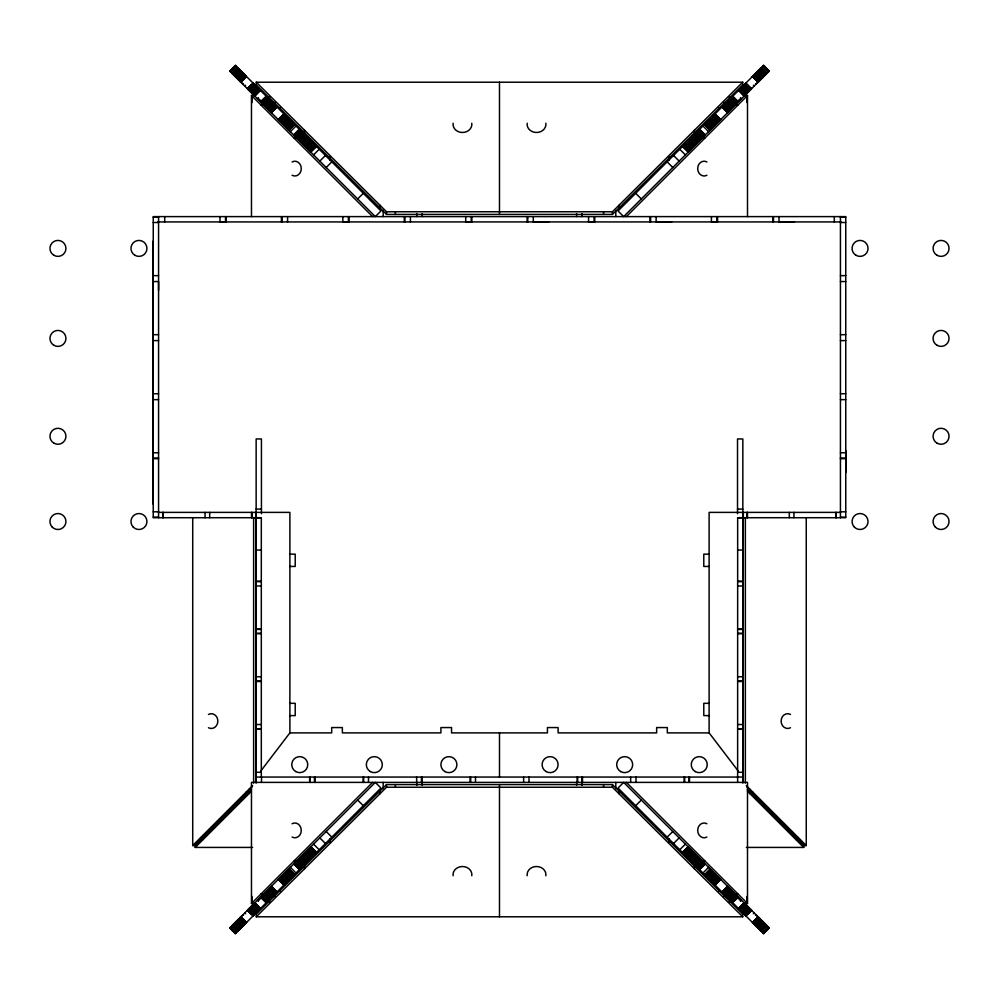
<?xml version="1.0" encoding="UTF-8"?>
<svg xmlns="http://www.w3.org/2000/svg" width="999" height="999" viewBox="0 0 999 999"><rect width="100%" height="100%" fill="white"/><g stroke="black" fill="none" stroke-linecap="round" stroke-linejoin="round"><path stroke-width="1.5" d="M153.234 504.32L153.234 240.984M158.566 290.397L158.566 281.556L153.247 281.556M255.981 580.332L255.981 581.181L261.313 581.181M383.179 216.608L383.179 210.477M615.796 788.523L615.796 782.392M742.831 783.066L742.831 517.719L745.354 517.719L745.354 783.066M747.564 789.372L747.564 791.27L803.72 847.427L803.72 845.529L747.564 789.372L750.099 789.372L806.255 845.529L806.255 517.719M750.149 793.855L750.149 791.957L752.684 791.957M795.841 839.535L795.841 837.637L798.363 837.637M845.753 472.49L845.753 450.611M260.851 770.928L289.885 732.891L289.885 512.387L158.566 512.387M254.108 87.275L250.15 91.458L255.919 85.914M744.867 911.725L748.825 907.542M252.272 85.439L248.314 89.61L253.958 83.966M746.703 913.561L750.661 909.39L745.017 915.034M251.835 85.002L247.864 89.173L253.521 83.529M747.14 913.998L751.098 909.827L745.454 915.471M249.638 90.946L253.621 86.801M315.309 146.453L310.339 151.648L315.534 146.678M683.653 852.547L688.636 847.352L683.441 852.322M253.546 86.726L249.563 90.859L255.282 85.29M254.071 95.38L259.852 89.86L254.32 95.617M744.892 903.62L739.223 909.24M749.412 908.141L743.681 913.71M252.597 93.906L258.366 88.374L252.71 94.006L256.78 89.96L256.268 89.435L252.148 93.456L256.181 89.348L252.035 93.344L256.181 89.348M254.221 84.228L248.639 89.947L252.847 86.026M254.745 84.753L249.176 90.484L255.132 85.14M261.039 102.348L266.671 96.678M304.658 134.653L299.076 140.384L304.795 134.803M299.225 140.522L304.233 135.377M303.059 144.356L308.641 138.636M694.168 864.197L699.75 858.478M694.317 864.347L699.899 858.616L694.742 863.623M737.936 896.652L732.304 902.322M742.919 912.949L748.651 907.379L743.056 913.086M744.23 914.247L749.799 908.516L744.068 914.097M744.755 914.772L750.336 909.053L746.116 912.974M251.548 84.715L247.502 88.799L253.247 83.254L247.477 88.786M252.71 94.006L256.731 89.91M742.794 909.652L746.89 905.618L742.881 909.727L746.815 905.544L742.707 909.565L742.195 909.04L746.265 904.994L740.896 910.926M747.427 914.285L751.435 910.151L745.729 915.746M254.683 95.979L260.302 90.31L254.782 96.091M283.404 114.548L278.359 119.668L284.016 114.023M295.055 136.351L300.662 130.657M703.92 862.649L698.313 868.343L704.02 862.736M715.396 884.277L720.616 879.332M740.371 907.217L744.292 903.021L738.673 908.69L744.193 902.909M745.654 912.512L749.587 908.316L743.768 913.785M704.782 874.799L710.277 868.993M257.592 87.587L252.035 93.344L256.768 88.649M292.695 125.874L288.661 129.957L294.355 124.363L288.699 130.007M705.269 874.15L710.314 869.043M741.27 911.288L746.89 905.618L741.383 911.413M278.896 120.192L283.953 115.097M287.225 128.534L292.382 123.526M294.156 124.163L288.449 129.745M704.807 874.837L710.751 869.467M706.68 875.561L711.75 870.466L706.106 876.135M715.022 883.903L720.079 878.808L714.372 884.402M738.361 897.09L732.579 902.596M746.465 905.181L742.245 909.09M247.49 88.799L253.134 83.142M715.609 884.49L720.679 879.407L715.022 885.039M743.006 913.036L748.663 907.379M749.637 908.366L743.943 913.96M229.932 71.241L235.527 65.534M230.195 71.491L235.839 65.847M236.026 66.034L230.382 71.691L234.191 67.957M231.656 72.964L237.312 67.32M232.23 73.539L237.849 67.857M232.33 73.639L238.087 68.094M232.605 73.901L238.249 68.257M232.705 74.013L238.386 68.394M232.892 74.201L238.549 68.556M233.017 74.313L238.661 68.669M238.786 68.794L233.142 74.438L238.961 68.968M233.454 74.763L239.123 69.118M233.629 74.937L239.211 69.218M233.778 75.075L239.373 69.381M233.916 75.225L239.573 69.568M234.128 75.424L239.772 69.78M234.303 75.599L239.947 69.955M234.515 75.824L240.035 70.042M234.665 75.961L240.235 70.23M234.69 75.999L240.347 70.355M234.852 76.149L240.497 70.504M235.027 76.336L240.672 70.679M235.19 76.498L240.846 70.854M235.352 76.648L240.996 71.004M235.489 76.798L241.146 71.141L235.639 76.948M235.826 77.123L241.358 71.366M235.951 77.248L241.508 71.516M236.101 77.398L241.746 71.753L236.288 77.597M236.401 77.71L241.983 71.978M236.85 78.159L242.507 72.515M237.337 78.646L242.982 72.989M237.65 78.958L243.419 73.427M237.874 79.183L243.531 73.539M237.987 79.283L243.631 73.639L238.074 79.383M238.224 79.533L243.993 74.001M238.386 79.695L244.106 74.101M238.511 79.82L244.243 74.238M238.761 80.07L244.405 74.413M238.936 80.232L244.58 74.588M239.111 80.407L244.755 74.763M239.285 80.594L244.93 74.937M239.46 80.769L245.105 75.112M239.735 81.031L245.479 75.487L239.96 81.256M240.022 81.331L245.742 75.737M240.235 81.543L245.779 75.787M240.409 81.718L245.979 75.986M240.497 81.806L246.141 76.149L240.572 81.868M240.759 82.055L246.403 76.411L240.896 82.193M244.78 86.089L245.592 85.277M247.764 89.073L253.409 83.416M247.977 89.286L253.721 83.729M248.114 89.41L253.858 83.854M248.439 89.735L254.083 84.091M248.788 90.097L254.433 84.44M248.938 90.247L254.595 84.59M249.388 90.684L255.032 85.04M249.725 91.034L255.694 85.689M250.499 91.796L256.144 86.151M250.674 91.983L256.243 86.239M250.836 92.133L256.406 86.413M250.961 92.27L256.556 86.551L251.136 92.445M251.273 92.57L256.818 86.826M251.411 92.72L256.993 87M251.586 92.895L257.13 87.125M251.698 93.007L257.292 87.3M251.823 93.132L257.405 87.413M252.098 93.394L257.779 87.775M252.223 93.531L257.854 87.85M252.347 93.656L258.067 88.074M252.834 94.143L258.479 88.486M253.047 94.356L258.691 88.699M253.247 94.555L258.903 88.911M253.446 94.755L259.091 89.098M253.659 94.967L259.278 89.286M253.771 95.067L259.453 89.448M253.871 95.18L259.528 89.523L253.983 95.292M254.433 95.729L260.19 90.197M257.63 98.938L258.441 98.127L257.73 99.038M258.704 100.012L259.515 99.201M259.703 101.011L260.514 100.2M266.508 96.516L260.751 102.048L265.946 97.09M261.101 102.41L266.758 96.753M261.238 102.547L266.883 96.891M261.488 102.797L267.257 97.253M267.332 97.34L261.963 103.272M262.075 103.372L267.832 97.84M262.287 103.596L267.969 97.977M262.362 103.671L268.132 98.139M262.575 103.884L268.281 98.289L262.749 104.046M262.849 104.146L268.494 98.501M262.949 104.258L268.681 98.689M263.199 104.508L268.856 98.851M263.324 104.633L268.981 98.988M263.436 104.745L269.093 99.101M263.611 104.92L269.268 99.276M263.699 104.995L269.418 99.413M269.543 99.55L263.898 105.195L261.201 105.22M269.168 100.312L269.742 99.75L264.136 105.444M264.398 105.694L270.042 100.05M264.673 105.969L270.304 100.312M264.935 106.231L270.579 100.587M265.097 106.406L270.667 100.674M265.247 106.556L270.829 100.837M265.422 106.731L270.966 100.961M265.572 106.881L271.116 101.124M265.722 107.03L271.291 101.299M265.821 107.13L271.466 101.473M266.009 107.318L271.578 101.586M266.096 107.405L271.74 101.748M266.221 107.53L271.953 101.96M266.458 107.755L272.078 102.085L266.596 107.904M266.658 107.967L272.315 102.31M266.795 108.104L272.452 102.46M266.933 108.242L272.59 102.585M267.07 108.379L272.727 102.735M267.257 108.566L272.864 102.872M267.645 108.941L273.177 103.184M267.744 109.053L273.401 103.397M267.844 109.153L273.489 103.496M268.082 109.39L273.626 103.634M268.207 109.503L273.851 103.859M268.394 109.703L274.051 104.046M268.631 109.94L274.263 104.258L268.768 110.077M268.906 110.215L274.488 104.495M269.106 110.402L274.625 104.633M274.837 104.845L269.193 110.489L275.062 105.057M269.543 110.852L275.15 105.145M269.668 110.964L275.312 105.32M269.78 111.089L275.424 105.432M269.88 111.176L275.624 105.632L270.08 111.389M270.217 111.513L275.861 105.869M270.329 111.626L276.086 106.094M270.617 111.925L276.273 106.269M270.866 112.175L276.436 106.443M270.941 112.238L276.611 106.606M271.091 112.388L276.798 106.806M271.241 112.537L276.873 106.881L271.366 112.675M278.496 119.805L284.053 114.061L278.421 119.73M278.671 119.967L284.228 114.236M278.758 120.055L284.403 114.41M278.858 120.155L284.603 114.598M279.021 120.317L284.665 114.673M279.171 120.467L284.815 114.823M279.308 120.617L284.952 114.96M279.483 120.792L285.127 115.135M279.583 120.891L285.327 115.322L279.745 121.054M279.882 121.191L285.639 115.647M280.095 121.391L285.739 115.747M280.669 121.965L286.313 116.321M280.769 122.078L286.426 116.433M280.981 122.29L286.613 116.621M281.119 122.427L286.775 116.771M281.493 122.802L287.15 117.145M281.668 122.977L287.312 117.32M281.868 123.177L287.512 117.52M281.98 123.289L287.637 117.632M282.455 123.764L288.112 118.107M282.605 123.913L288.474 118.481M283.079 124.388L288.723 118.731L283.192 124.5M283.279 124.575L288.923 118.931M283.479 124.788L289.136 119.143M283.766 125.062L289.41 119.418M289.61 119.618L283.966 125.262L288.848 119.98M284.053 125.35L289.685 119.68M284.191 125.499L289.835 119.843M284.49 125.787L290.135 120.142M284.777 126.074L290.422 120.429M285.052 126.361L290.709 120.704M286.276 127.572L291.92 121.928M286.476 127.772L292.12 122.128M286.663 127.959L292.307 122.315M286.825 128.134L292.482 122.477M286.975 128.284L292.632 122.627M292.857 122.865L287.088 128.396L292.245 123.389M292.957 122.964L287.312 128.609L293.119 123.114M287.55 128.846L293.281 123.289L287.724 129.033M287.812 129.121L293.556 123.564L288.037 129.333M288.124 129.42L293.881 123.876L288.386 129.683M294.118 124.126L288.499 129.795L294.318 124.326M290.347 131.656L295.991 125.999M293.669 134.977L299.325 129.333L293.718 135.027M293.968 135.277L299.625 129.633M294.081 135.389L299.688 129.695M294.268 135.577L299.925 129.932M294.418 135.714L298.102 131.88M294.43 135.727L300.075 130.082M294.618 135.926L300.274 130.282M294.792 136.089L300.449 130.457L294.955 136.264M295.13 136.438L300.811 130.819M295.304 136.613L300.886 130.881M295.392 136.688L298.214 133.866M295.604 136.9L301.248 131.256M296.628 137.937L302.272 132.28M296.903 138.199L302.547 132.555M297.227 138.536L302.884 132.879M297.565 138.873L303.221 133.229M297.914 139.223L303.559 133.566M298.251 139.56L304.046 134.053M298.626 139.935L304.27 134.278M298.851 140.16L304.508 134.503M299.425 140.722L304.945 134.94M299.538 140.847L305.132 135.14M299.6 140.909L305.244 135.252M299.787 141.096L305.432 135.439M300.1 141.408L305.819 135.814M300.312 141.608L305.944 135.951M300.399 141.696L306.106 136.101M300.512 141.821L306.231 136.226M300.649 141.945L306.368 136.376M300.799 142.095L306.518 136.526M300.949 142.258L306.693 136.688L301.124 142.432M301.273 142.582L306.918 136.925M301.548 142.857L307.205 137.213M301.71 143.007L307.355 137.363M301.835 143.144L307.492 137.5M301.948 143.257L307.729 137.737M302.085 143.394L307.779 137.787M302.535 143.844L308.304 138.312M302.847 144.156L308.504 138.511M303.134 144.443L308.878 138.873M303.296 144.605L309.028 139.036M303.446 144.755L309.166 139.173M303.584 144.88L309.34 139.348M303.746 145.055L309.465 139.473L303.858 145.167M304.345 145.642L309.99 139.997M304.495 145.792L310.14 140.147M304.633 145.941L310.289 140.297M304.82 146.129L310.464 140.472M304.932 146.229L310.577 140.584M305.07 146.378L310.714 140.722L305.207 146.516M305.607 146.915L311.126 141.134M305.731 147.028L311.376 141.383M305.844 147.153L311.501 141.496L305.969 147.265M311.725 141.733L306.181 147.49L311.925 141.933M306.443 147.74L312.013 142.02M306.606 147.902L312.163 142.158M306.718 148.027L312.3 142.308M306.905 148.202L312.462 142.47M307.055 148.351L312.637 142.632M307.205 148.514L312.762 142.77L307.355 148.664M307.48 148.789L313.062 143.069M307.642 148.951L313.211 143.207M307.729 149.038L313.386 143.381L307.917 149.226M308.017 149.326L313.661 143.669M308.216 149.525L313.773 143.769M308.329 149.625L313.973 143.981M308.429 149.738L314.185 144.193L308.641 149.95M308.753 150.05L314.398 144.405M308.853 150.162L314.61 144.618M309.066 150.374L314.71 144.718M309.253 150.562L314.822 144.818M309.415 150.724L314.985 144.992M309.49 150.799L315.147 145.142M310.239 151.536L315.834 145.842M310.452 151.761L315.984 145.991M310.577 151.885L316.233 146.229M310.789 152.085L316.533 146.528M313.574 154.882L319.218 149.226M319.805 161.114L325.462 155.469M326.186 167.495L331.843 161.838M357.642 198.951L363.299 193.294M686.063 142.919L691.62 148.664M692.969 136.014L698.576 141.696L692.744 136.226M711.738 117.245L717.482 122.802M721.977 107.005L727.609 112.675M728.883 100.1L734.577 105.694M730.656 98.327L736.226 104.046M742.145 86.838L747.702 92.57M744.942 84.028L750.661 89.61L746.703 85.439M751.885 77.085L752.784 76.199M759.64 69.331L765.059 75.225M690.746 139.361L690.334 138.636M705.194 124.912L710.314 129.957M706.58 123.526L711.75 128.534M710.127 119.98L714.984 125.287L709.29 119.68M713.798 116.309L713.224 116.883L718.418 121.853L712.811 116.171L718.618 121.653M715.396 114.723L720.679 119.593L715.022 113.961M732.579 96.404L737.936 102.348L732.217 96.753M740.371 91.783L744.292 95.979M742.245 89.91L746.265 94.006L740.771 88.212L746.265 94.006L740.646 88.337L746.94 93.344L742.794 89.348M743.83 85.14L749.799 90.484L744.23 84.753M626.373 216.608L747.502 95.492L747.502 216.608M192.72 517.719L192.72 845.529L252.672 785.576M193.356 845.529L252.347 786.525M192.72 845.529L195.242 845.529L251.411 789.372L248.876 789.372M195.242 845.529L195.242 847.427L251.411 791.27M739.123 909.14L744.767 903.496L747.502 903.508L747.502 782.392L251.473 782.392L251.473 903.508L372.59 782.392M229.72 927.984L375.299 782.392L380.956 788.036L235.364 933.628L229.708 927.984L235.389 933.615M254.745 914.247L249.176 908.516L255.082 913.923M249.825 907.866L255.482 913.523L249.925 907.766L255.806 913.198L250.312 907.379L256.044 912.949L254.383 911.45M258.067 910.926L252.71 904.994L258.329 910.663L252.035 905.656L256.181 909.652M258.604 907.217L254.683 903.021L260.302 908.69L254.782 902.909M260.751 896.952L266.159 901.697L261.039 896.652M283.579 884.277L278.296 879.407L283.953 885.039M285.177 882.691L285.751 882.117L280.557 877.147L286.164 882.829L280.357 877.347M288.848 879.02L283.991 873.713L289.61 879.382M292.295 875.561L287.225 870.466L292.857 876.135M308.641 860.364L308.216 859.639M635.676 805.706L641.333 800.049M667.132 837.162L672.789 831.505M673.513 843.531L679.158 837.886M679.745 849.774L685.401 844.118M682.442 852.472L688.099 846.815M682.542 852.559L688.186 846.915M682.742 852.771L688.398 847.115M682.866 852.896L688.523 847.239M683.091 853.109L688.636 847.352M683.129 853.158L688.786 847.502M683.828 853.858L689.485 848.201M683.99 854.008L689.56 848.276M684.065 854.095L689.722 848.438M684.153 854.182L689.909 848.626M684.365 854.382L690.009 848.738M684.465 854.495L690.222 848.95M684.677 854.707L690.334 849.05M684.79 854.807L690.434 849.162M684.889 854.919L690.646 849.375M685.102 855.132L690.759 849.475M685.302 855.331L690.858 849.575M685.401 855.431L691.058 849.774M685.589 855.619L691.146 849.874M685.764 855.793L691.333 850.049M685.913 855.931L691.495 850.211M686.063 856.081L691.62 850.336M686.213 856.23L691.733 850.461M686.338 856.368L691.92 850.649M686.425 856.443L692.07 850.798L686.65 856.667M686.763 856.78L692.319 851.036M686.887 856.905L692.469 851.185M692.607 851.335L687.05 857.067L692.794 851.51M687.362 857.379L692.894 851.623M687.474 857.504L693.131 851.847M687.599 857.617L693.244 851.972M687.724 857.741L693.368 852.085M687.849 857.866L693.493 852.222M688.111 858.141L693.768 852.484M688.249 858.278L693.905 852.622M688.398 858.416L694.043 852.771M688.498 858.528L694.155 852.871M688.686 858.703L694.33 853.059M688.835 858.853L694.48 853.208M688.985 859.003L694.63 853.358M695.079 853.808L689.435 859.465L695.229 853.945M689.622 859.652L695.391 854.12M689.809 859.827L695.529 854.245M689.947 859.964L695.666 854.395M690.097 860.127L695.828 854.557L690.746 859.639M690.334 860.364L696.116 854.844M690.671 860.688L696.315 855.044M690.784 860.813L696.44 855.156M691.196 861.213L696.84 855.569M691.246 861.263L696.965 855.693M691.37 861.4L697.14 855.856M691.62 861.638L697.265 855.993M691.77 861.787L697.414 856.143M692.045 862.075L697.702 856.418M692.195 862.224L697.851 856.568M692.282 862.312L698.014 856.742M692.457 862.474L698.176 856.905M692.607 862.624L698.326 857.055M692.744 862.774L698.463 857.179M692.869 862.899L698.576 857.304M693.031 863.049L698.663 857.392M693.131 863.161L698.875 857.592M693.531 863.561L699.188 857.904M693.843 863.86L699.375 858.091M699.55 858.278L693.968 863.985L699.687 858.403M694.467 864.497L700.124 858.84M694.692 864.722L700.349 859.065M694.917 864.947L700.574 859.29M695.067 865.084L700.711 859.44M695.416 865.434L701.061 859.777M695.754 865.771L701.398 860.127M696.091 866.121L701.748 860.464M696.428 866.445L702.072 860.801M696.69 866.72L702.347 861.063M697.727 867.744L703.371 862.1M700.761 865.134L703.583 862.312M698.089 868.119L703.671 862.387M698.164 868.181L703.845 862.562M698.451 868.468L704.183 862.911M698.701 868.718L704.345 863.074M698.9 868.918L704.557 863.286M699.05 869.068L704.707 863.423M699.288 869.305L704.832 863.561M699.35 869.367L705.007 863.723M699.512 869.53L705.244 863.973L699.65 869.667M702.971 873.001L708.628 867.344M704.857 874.874L710.451 869.167M705.207 875.224L710.938 869.667M705.406 875.436L711.063 869.779M705.506 875.524L711.251 869.967M705.694 875.711L711.425 870.154L705.856 875.886M705.943 875.961L711.663 870.391M706.243 876.26L712 870.716M706.493 876.523L712.15 870.866M706.668 876.685L712.312 871.041M706.855 876.872L712.499 871.228M707.055 877.072L712.699 871.428M708.266 878.296L713.923 872.639M708.553 878.571L714.198 872.926M708.84 878.858L714.485 873.213M709.128 879.157L714.784 873.501M709.29 879.32L714.922 873.65L710.127 879.02M709.365 879.382L715.009 873.738M709.565 879.582L715.209 873.938M709.827 879.857L715.496 874.212M710.052 880.069L715.696 874.425L710.127 880.156M710.252 880.269L715.896 874.612M716.146 874.874L710.639 880.656L716.37 875.087M710.863 880.893L716.52 875.236M711.338 881.368L716.995 875.711M711.463 881.48L717.107 875.823M711.663 881.68L717.307 876.023M711.825 881.855L717.482 876.198M712.2 882.229L717.856 876.573M712.362 882.379L717.994 876.71M712.549 882.567L718.194 876.922M712.662 882.679L718.306 877.035M713.236 883.253L718.88 877.609M713.336 883.353L719.093 877.809M713.573 883.591L719.218 877.946M713.648 883.678L719.342 878.071M713.736 883.765L719.492 878.208M714.01 884.04L719.667 878.383M714.16 884.177L719.804 878.533M714.31 884.327L719.954 878.683M714.572 884.59L720.217 878.945M714.747 884.764L720.304 879.033M720.479 879.195L714.959 884.977M721.977 891.995L727.609 886.325M722.177 892.194L727.884 886.613M722.364 892.394L728.034 886.762M722.527 892.557L728.171 886.9M722.702 892.731L728.358 887.075M722.889 892.906L728.646 887.374M723.114 893.131L728.758 887.487M723.239 893.268L728.895 887.611M723.338 893.368L728.995 887.711M723.538 893.568L729.095 887.824M723.663 893.68L729.307 888.036M723.825 893.855L729.42 888.148L724.387 893.268M723.913 893.943L729.57 888.286M724.05 894.068L729.782 888.511M724.225 894.242L729.869 888.598M724.412 894.442L729.994 888.71M724.6 894.629L730.132 888.86M724.712 894.742L730.294 889.023M724.924 894.954L730.581 889.297M725.124 895.141L730.769 889.497M725.349 895.366L730.893 889.61M725.474 895.504L731.131 889.847M725.574 895.604L731.231 889.947M725.786 895.816L731.33 890.059M726.036 896.053L731.718 890.434M726.111 896.128L731.755 890.484M726.248 896.265L731.892 890.621M726.523 896.54L732.042 890.758M726.66 896.69L732.317 891.033M726.773 896.79L732.379 891.096M726.897 896.915L732.504 891.233M727.022 897.04L732.754 891.47M727.222 897.252L732.879 891.595M727.397 897.414L732.966 891.682M727.509 897.527L733.154 891.87M727.684 897.701L733.254 891.97M727.846 897.876L733.391 892.119M727.946 897.976L733.553 892.269M728.146 898.163L733.666 892.382M728.221 898.251L733.878 892.594M728.396 898.413L733.953 892.681M728.658 898.688L734.302 893.031M728.933 898.95L734.577 893.306M729.183 899.2L734.827 893.556M729.432 899.45L735.077 893.805L737.774 893.78M729.557 899.587L735.214 893.93M729.707 899.724L735.276 894.005M729.882 899.899L735.526 894.255M729.994 900.012L735.639 894.367M730.119 900.149L735.776 894.492M735.938 894.667L730.294 900.311L736.126 894.854M736.226 894.954L730.594 900.623L736.4 895.116M730.843 900.861L736.55 895.279M730.956 900.973L736.688 895.404M731.143 901.16L736.8 895.516M731.256 901.273L737 895.728M731.455 901.473L737.1 895.828M731.543 901.573L737.262 895.991M731.718 901.747L737.449 896.165M731.83 901.86L737.487 896.203M732.08 902.109L737.737 896.453M732.217 902.247L737.874 896.59M732.467 902.484L735.264 899.637M738.461 898.8L739.272 897.989M739.447 899.799L740.271 898.988M740.421 900.773L741.246 899.962L740.534 900.873M738.785 908.803L744.542 903.271M739.01 909.028L744.655 903.383M739.36 909.39L745.104 903.82M739.522 909.552L745.204 903.933M739.697 909.714L745.316 904.033M739.884 909.902L745.529 904.245M740.072 910.089L745.716 904.445M740.271 910.301L745.928 904.644M740.484 910.514L746.141 904.857M741.058 911.088L746.628 905.344M741.196 911.225L746.877 905.606M741.545 911.563L747.152 905.868M747.277 905.993L741.683 911.7L747.352 906.081M741.982 912L747.502 906.218M742.132 912.149L747.702 906.43M742.257 912.274L747.789 906.518M742.419 912.449L747.951 906.68M742.569 912.587L748.139 906.867M742.644 912.674L748.301 907.017L742.831 912.849M743.169 913.198L749.038 907.766L743.393 913.411M743.493 913.523L749.25 907.966M744.38 914.41L750.037 908.753M744.542 914.56L750.187 908.903M744.892 914.909L750.536 909.265M745.117 915.146L750.823 909.54M745.254 915.271L750.998 909.714M745.554 915.584L751.298 910.027M753.371 913.723L754.195 912.911M752.422 922.452L758.079 916.807M752.572 922.589L758.216 916.945M752.684 922.701L758.366 917.094M752.834 922.851L758.403 917.132M752.996 923.014L758.566 917.282M758.74 917.457L753.084 923.113L758.94 917.669M753.371 923.388L759.015 917.744M753.496 923.513L759.24 917.969M753.858 923.888L759.515 918.231M754.045 924.063L759.69 918.406M754.22 924.237L759.864 918.593M754.395 924.412L760.039 918.768M754.557 924.587L760.214 918.93M754.732 924.762L760.389 919.105M754.807 924.824L760.576 919.305M754.982 924.999L760.639 919.355M755.094 925.124L760.751 919.467M755.244 925.274L760.988 919.717M755.444 925.461L761.088 919.817M755.556 925.574L761.325 920.042M755.981 926.011L761.638 920.354M756.468 926.485L762.112 920.841M756.992 927.022L762.574 921.29M757.117 927.134L762.674 921.403M757.23 927.247L762.811 921.54M757.429 927.447L763.024 921.752M757.554 927.572L763.111 921.827M757.679 927.696L763.261 921.99M757.829 927.859L763.398 922.127M757.979 927.996L763.623 922.352M758.129 928.146L763.785 922.502M758.291 928.321L763.948 922.664M758.478 928.496L764.123 922.851M764.31 923.039L758.74 928.77L764.46 923.176M759.028 929.045L764.585 923.313M759.203 929.22L764.847 923.576M759.402 929.432L765.059 923.775M759.602 929.619L765.197 923.925L759.59 929.619M759.752 929.782L765.346 924.063M759.852 929.882L765.459 924.187M760.014 930.032L765.659 924.387M760.102 930.119L765.833 924.562M760.314 930.331L765.958 924.687M760.426 930.444L766.071 924.799M760.589 930.606L766.27 924.987M760.726 930.743L766.37 925.099M760.888 930.906L766.595 925.324M761.113 931.143L766.733 925.461M761.663 931.68L767.319 926.036M766.583 929.07L768.468 927.184M762.949 932.966L768.556 927.272M763.136 933.153L768.78 927.509M763.448 933.466L769.043 927.759M763.586 933.615L769.193 927.921L623.663 782.392L618.019 788.036L763.611 933.628L769.267 927.996M233.729 75.025L239.385 69.381M283.953 113.961L278.296 119.593L283.579 114.723M745.554 912.412L749.637 908.353M269.48 110.789L274.588 105.732M271.191 112.5L276.86 106.868M256.256 82.218L386.538 211.763L612.437 211.763L742.719 82.218L742.719 84.878L612.437 214.423L386.538 214.423L256.256 84.878L256.256 82.218L742.719 82.218M386.538 784.577L256.256 914.122L256.256 916.782L742.719 916.782L742.719 914.122L612.437 784.577L386.538 784.577L386.538 787.237L256.256 916.782M302.272 143.581L307.967 137.974M690.996 861.026L696.703 855.419M740.172 907.03L744.292 903.021M280.357 121.653L286.076 116.084L280.557 121.853L285.751 116.883L285.177 116.309M718.618 877.347L712.899 882.916L718.418 877.147L713.224 882.117L713.798 882.691M706.718 875.611L711.887 870.604M733.029 901.91L738.224 896.952M257.517 98.826L258.354 98.039M740.609 900.961L741.458 900.174M755.431 84.028L757.492 82.792M241.483 916.208L243.544 914.972M737.637 782.392L737.662 517.719L742.981 517.732L742.994 782.392M251.473 216.608L251.473 95.492L254.183 95.492M744.792 95.492L747.502 95.492M266.77 97.265L269.73 97.265M729.245 97.265L732.205 97.265M272.69 102.597L275.649 102.597M723.326 102.597L726.285 102.597M737.774 105.22L735.064 105.22L729.432 99.55M294.33 138.349L297.04 138.349M701.935 138.349L704.645 138.349M153.247 217.195L158.566 217.195M840.434 217.195L845.753 217.195M157.854 221.928L841.121 221.928M342.857 221.94L349.001 221.94L349.001 216.608M548.801 221.94L533.291 221.94L533.291 216.608M671.653 221.94L656.143 221.94L656.143 216.608M794.505 221.94L778.995 221.94L778.995 216.608M153.247 222.515L158.566 222.515M840.434 222.515L845.753 222.515M153.247 275.649L158.566 275.649M840.434 275.649L845.753 275.649M840.434 281.556L845.753 281.556M153.247 334.69L158.566 334.69M840.434 334.69L845.753 334.69M153.247 340.597L158.566 340.597M840.434 340.597L845.753 340.597M153.247 393.731L158.566 393.731M840.434 393.731L845.753 393.731M153.247 399.637L158.566 399.637M840.434 399.637L845.753 399.637M153.247 452.772L158.566 452.772M840.434 452.772L845.753 452.772M153.247 458.079L158.566 458.079M840.434 458.079L845.753 458.079M153.247 458.678L158.566 458.678M840.434 458.678L845.753 458.678M256.144 509.09L261.438 509.09M737.524 509.09L742.831 509.09M153.247 511.813L158.566 511.813M840.434 511.813L845.753 511.813M840.434 512.387L709.115 512.387L709.115 732.891L738.149 770.928M153.247 517.12L158.566 517.12M840.434 517.12L845.753 517.12M256.144 517.719L253.621 517.719L253.621 783.066M261.313 777.06L261.313 517.719L153.247 517.719L153.247 216.608L845.753 216.608L845.753 517.719L737.662 517.719M255.981 550.062L261.313 550.062M737.662 550.062L742.981 550.062M289.885 554.158L295.217 554.158L295.217 566.445L289.885 566.445M709.115 554.158L703.783 554.158L703.783 566.445L709.115 566.445M737.662 581.181L742.981 581.181M255.981 581.655L261.313 581.655M737.662 581.655L742.981 581.655M255.981 585.963L261.313 585.963M737.662 585.963L742.981 585.963M255.981 628.958L261.313 628.958M737.662 628.958L742.994 628.958M255.981 629.432L261.313 629.432M737.662 629.432L742.994 629.432M255.981 633.254L261.313 633.254M737.662 633.254L742.994 633.254M255.981 633.728L261.313 633.728M737.662 633.728L742.994 633.728M255.981 676.735L261.313 676.735M737.662 676.735L742.994 676.735M255.981 681.031L261.313 681.031M737.662 681.031L742.994 681.031M255.981 681.505L261.313 681.505M737.662 681.505L742.994 681.505M289.885 703.321L295.217 703.321L295.217 715.609L289.885 715.609M709.115 703.321L703.783 703.321L703.783 715.609L709.115 715.609M255.981 724.512L261.313 724.512M737.662 724.512L742.994 724.512M255.981 728.808L261.313 728.808M737.662 728.808L742.994 728.808M255.981 729.282L261.313 729.282M737.662 729.282L742.994 729.282M289.885 732.891L331.693 732.891L331.693 727.559L342.357 727.559L342.357 732.891L440.909 732.891L440.909 727.559L451.56 727.559L451.56 732.891L547.44 732.891L547.44 727.559L558.104 727.559L558.104 732.891L656.643 732.891L656.643 727.559L667.307 727.559L667.307 732.891L709.115 732.891M255.981 772.289L261.313 772.289M737.662 772.289L742.994 772.289M255.981 777.06L742.994 777.06M386.538 787.237L612.437 787.237L742.719 916.782M246.291 791.957L248.813 791.957L248.826 793.855M200.612 837.637L203.134 837.637L203.134 839.535M803.72 845.529L806.255 845.529M195.242 847.427L252.635 847.427M746.34 847.427L803.72 847.427M294.33 860.651L297.04 860.651M701.935 860.651L704.645 860.651M261.201 893.78L263.911 893.78L269.543 899.45M272.69 896.403L275.649 896.403M723.326 896.403L726.285 896.403M266.77 901.735L269.73 901.735M729.245 901.735L732.205 901.735M251.473 903.508L254.183 903.508M261.313 517.732L255.981 517.732L255.981 782.392M241.483 82.792L243.544 84.028M755.431 914.972L757.492 916.208M746.116 86.026L750.336 89.947L744.755 84.228M252.847 912.974L248.639 909.053L254.221 914.772M740.609 98.039L741.458 98.826M257.517 900.174L258.354 900.961M683.441 146.678L688.636 151.648L683.129 145.842M315.309 852.547L310.339 847.352L315.534 852.322M706.718 123.389L711.887 128.396L706.156 122.827M287.088 870.604L292.245 875.611M694.168 134.803L699.899 140.384L694.317 134.653M304.795 864.197L299.076 858.616L304.658 864.347M720.554 119.73L714.859 114.123L720.479 119.805M690.996 137.974L696.703 143.581M302.272 855.419L307.967 861.026M278.421 879.27L284.116 884.877L278.571 879.12M744.892 95.38L739.223 89.76M294.193 874.799L288.386 869.317M254.108 903.596L259.752 909.24M724.387 105.732L729.495 110.789L723.825 105.145L729.307 110.964M727.784 112.5L722.115 106.868L727.796 112.475M271.191 886.5L276.86 892.132L271.241 886.463M269.48 888.211L274.588 893.268M251.548 914.285L247.54 910.151L253.247 915.746L247.477 910.214M745.554 86.588L749.637 90.634M288.524 869.167L294.156 874.837M249.338 908.353L253.396 912.424M763.448 65.534L769.043 71.241M763.136 65.847L768.78 71.491M762.949 66.034L768.593 71.691L764.784 67.957M761.663 67.32L767.319 72.964M761.113 67.857L766.733 73.539M760.888 68.094L766.645 73.639M760.726 68.257L766.37 73.901M760.589 68.394L766.27 74.013M760.426 68.556L766.071 74.201M760.314 68.669L765.958 74.313M760.189 68.794L765.833 74.438L760.014 68.968M759.852 69.118L765.509 74.763M759.752 69.218L765.346 74.937M759.602 69.381L765.246 75.025M759.203 69.78L764.847 75.424M759.028 69.955L764.672 75.599M758.94 70.042L764.46 75.824M758.74 70.23L764.31 75.961L758.628 70.355M758.478 70.504L764.123 76.149M758.291 70.679L763.948 76.336M758.129 70.854L763.785 76.498M757.979 71.004L763.623 76.648M757.829 71.141L763.486 76.798M757.754 71.229L763.323 76.948M757.617 71.366L763.149 77.123M757.454 71.516L763.024 77.248M762.874 77.398L757.23 71.753L762.724 77.56M757.03 71.953L762.574 77.71M756.468 72.515L762.112 78.159M755.981 72.989L761.638 78.646M755.669 73.302L761.325 78.958M755.444 73.539L761.201 79.071M755.344 73.639L760.988 79.283M755.244 73.726L760.901 79.383M754.982 74.001L760.751 79.533M754.869 74.101L760.576 79.695M754.732 74.238L760.451 79.82M754.557 74.413L760.214 80.07M754.395 74.588L760.039 80.232M754.22 74.763L759.864 80.407M754.045 74.937L759.69 80.594M753.858 75.112L759.515 80.769M753.596 75.387L759.24 81.031M753.371 75.612L759.14 81.131M753.234 75.737L758.94 81.331M753.184 75.787L758.74 81.543M752.996 75.986L758.653 81.631M752.909 76.074L758.478 81.806M752.759 76.224L758.403 81.868M752.622 76.349L758.216 82.055M752.447 76.523L758.079 82.193M753.371 85.277L754.195 86.089M745.729 83.254L751.473 88.799L745.841 83.142M745.654 83.329L751.298 88.973M745.454 83.529L751.211 89.073M745.291 83.691L750.998 89.286M745.117 83.854L750.823 89.46M744.892 84.091L750.536 89.735M744.542 84.44L750.187 90.097M744.38 84.59L750.037 90.247M743.968 85.002L745.654 86.488M743.681 85.29L749.337 90.946M743.593 85.377L749.25 91.034M743.393 85.589L749.15 91.134L743.281 85.689M743.169 85.802L748.663 91.621L742.919 86.051M742.831 86.151L748.476 91.796M742.732 86.239L748.301 91.983M742.569 86.413L748.139 92.133M748.014 92.27L742.419 86.551L747.839 92.445M741.982 87L747.564 92.72M741.845 87.125L747.439 92.845M741.733 87.25L747.277 93.007M741.57 87.413L747.152 93.132M741.383 87.587L747.04 93.244M741.121 87.85L746.777 93.494M740.896 88.074L746.628 93.656M740.484 88.486L746.141 94.143M740.271 88.699L745.928 94.356M740.072 88.911L745.716 94.555M739.884 89.098L745.529 94.755M739.697 89.286L745.104 95.18L739.36 89.61M739.01 89.972L744.655 95.617M738.898 90.085L744.542 95.729M744.43 95.842L738.673 90.31L744.193 96.091M740.534 98.127L741.246 99.038M739.447 99.201L740.271 100.012M738.461 100.2L739.272 101.011M732.379 96.603L737.999 102.285L733.029 97.09M732.08 96.891L737.737 102.547M731.792 97.178L737.487 102.797M731.643 97.34L737.262 103.009L731.455 97.527M731.355 97.627L737 103.272M731.143 97.84L736.9 103.372M730.993 97.977L736.688 103.596L730.906 98.077M730.769 98.214L736.4 103.884M730.481 98.501L736.126 104.146M730.294 98.689L736.026 104.258M730.119 98.851L735.776 104.508M729.994 98.988L735.639 104.633M729.882 99.101L735.526 104.745M729.707 99.276L735.351 104.92M729.557 99.413L735.276 104.995M729.183 99.8L734.827 105.444M728.658 100.312L734.302 105.969M728.396 100.587L734.04 106.231M728.308 100.674L733.878 106.406M728.146 100.837L733.728 106.556M728.009 100.961L733.603 106.681M727.896 101.074L733.428 106.856M727.747 101.236L733.328 106.943M727.597 101.374L733.154 107.13M727.397 101.586L733.041 107.243M727.222 101.748L732.966 107.318M727.097 101.873L732.379 107.904M726.66 102.31L732.317 107.967M726.523 102.46L732.167 108.104M726.385 102.585L732.042 108.242M726.248 102.735L731.892 108.379M726.111 102.872L731.718 108.566M725.786 103.184L731.443 108.841M725.686 103.297L731.231 109.053M725.474 103.496L731.131 109.153M725.349 103.634L730.993 109.278M725.237 103.734L730.769 109.503M724.924 104.046L730.581 109.703M724.712 104.258L730.344 109.94M724.65 104.333L730.194 110.077M724.487 104.495L730.069 110.215M724.337 104.633L729.994 110.29M729.869 110.402L724.138 104.845L729.695 110.577M723.538 105.432L729.195 111.089M723.338 105.632L729.095 111.176M723.239 105.732L728.895 111.389M723.114 105.869L728.758 111.513M723.001 105.981L728.646 111.626M722.889 106.094L728.533 111.738M722.702 106.269L728.358 111.925M722.527 106.443L728.171 112.1M722.364 106.606L728.034 112.238M722.177 106.806L727.884 112.388M714.959 114.023L720.616 119.655L715.571 114.548M714.747 114.236L720.304 119.967M714.572 114.41L720.217 120.055M714.372 114.598L720.117 120.155L715.022 115.097M714.31 114.673L719.954 120.317M714.16 114.823L719.804 120.467M714.01 114.96L719.667 120.617M713.835 115.135L719.492 120.792L713.648 115.322M713.573 115.409L719.218 121.054M713.336 115.647L719.093 121.191M713.236 115.747L718.88 121.391M712.662 116.321L718.306 121.965M712.549 116.433L718.194 122.078M712.362 116.621L717.994 122.29M712.2 116.771L717.856 122.427M711.663 117.32L717.307 122.977M711.463 117.52L717.107 123.177M711.338 117.632L716.995 123.289M710.863 118.107L716.52 123.764M710.501 118.481L716.146 124.126M710.252 118.731L715.896 124.388M710.127 118.844L715.784 124.5M710.052 118.931L715.696 124.575M709.827 119.143L715.496 124.788M709.565 119.418L715.209 125.062M709.365 119.618L715.009 125.262M709.128 119.843L714.784 125.499M708.84 120.142L714.485 125.787M708.553 120.429L714.198 126.074M708.266 120.704L713.923 126.361M707.055 121.928L712.699 127.572M706.855 122.128L712.499 127.772M706.668 122.315L712.312 127.959M706.493 122.477L712.15 128.134M706.343 122.627L712 128.284M706.018 122.964L711.663 128.609L705.856 123.114M705.694 123.289L711.425 128.846M705.594 123.376L711.251 129.033M705.406 123.564L711.151 129.121M705.294 123.689L710.938 129.333M710.851 129.42L705.094 123.876L710.589 129.683M704.857 124.126L710.339 129.945L704.807 124.163M702.971 125.999L708.628 131.656M699.65 129.333L705.294 134.977L699.512 129.47M699.35 129.633L705.007 135.277M699.288 129.695L704.894 135.389M699.188 129.795L704.77 135.502M699.05 129.932L704.557 135.714M698.9 130.082L704.545 135.727M698.701 130.282L704.345 135.926M704.183 136.089L698.526 130.457L704.02 136.264M698.176 130.807L703.845 136.438M698.089 130.881L703.733 136.551M699.899 132.842L703.583 136.688M697.727 131.256L703.371 136.9M696.69 132.28L702.347 137.937M696.428 132.555L702.072 138.199M696.091 132.879L701.748 138.536M695.754 133.229L701.398 138.873M695.416 133.566L701.061 139.223M695.067 133.916L700.711 139.56M694.917 134.053L700.574 139.71M694.692 134.278L700.349 139.935M694.467 134.503L700.124 140.16M694.03 134.94L699.612 140.659M693.905 135.077L699.425 140.847M693.731 135.252L699.375 140.909M693.531 135.439L699.188 141.096M693.181 135.802L698.875 141.408M693.031 135.951L698.738 141.533M692.607 136.376L698.326 141.945M698.176 142.095L692.457 136.526L698.014 142.258M692.195 136.776L697.939 142.345M692.045 136.925L697.702 142.582M691.77 137.213L697.414 142.857M691.62 137.363L697.265 143.007M691.483 137.5L697.14 143.144M691.283 137.7L697.027 143.257M691.196 137.787L696.89 143.394M690.784 138.187L696.44 143.844M690.671 138.312L696.315 143.956M690.471 138.511L696.116 144.156M690.097 138.873L695.828 144.443L690.908 139.211M689.947 139.036L695.666 144.605M689.809 139.173L695.529 144.755M689.685 139.298L695.391 144.88M695.279 145.005L689.497 139.473L695.104 145.167M688.985 139.997L694.63 145.642M688.835 140.147L694.48 145.792M688.686 140.297L694.33 145.941M688.498 140.472L694.155 146.129M688.398 140.584L694.043 146.229M688.249 140.722L693.905 146.378M688.111 140.859L693.768 146.516M687.849 141.134L693.493 146.778M687.724 141.259L693.244 147.028M687.474 141.496L693.131 147.153L687.362 141.621M687.25 141.733L692.794 147.49L687.05 141.933M686.962 142.02L692.532 147.74M686.812 142.158L692.369 147.902M686.675 142.308L692.257 148.027M686.513 142.47L692.07 148.202M686.338 142.632L691.92 148.351M686.213 142.77L691.77 148.514M685.913 143.069L691.495 148.789M685.764 143.207L691.333 148.951M691.246 149.038L685.589 143.381L691.058 149.226M685.302 143.669L690.958 149.326M685.202 143.769L690.759 149.525M685.002 143.981L690.646 149.625M684.79 144.193L690.546 149.738M684.677 144.293L690.334 149.95M684.577 144.405L690.222 150.05M684.365 144.618L690.122 150.162M684.253 144.718L689.909 150.374M684.153 144.818L689.722 150.562M683.99 144.992L689.56 150.724M683.828 145.142L689.485 150.799M682.991 145.991L688.523 151.761M682.742 146.229L688.398 151.885M682.442 146.528L688.186 152.085M679.745 149.226L685.401 154.882M673.513 155.469L679.158 161.114M667.132 161.838L672.789 167.495M635.676 193.294L641.333 198.951M251.473 95.492L372.59 216.608M746.303 785.576L750.099 789.372M746.628 786.525L805.619 845.529M626.373 782.392L747.502 903.508M357.642 800.049L363.299 805.706M326.186 831.505L331.843 837.162M319.805 837.886L325.462 843.531M313.574 844.118L319.218 849.774M310.876 846.815L316.533 852.472M310.789 846.915L316.433 852.559M310.577 847.115L316.233 852.771M310.452 847.239L316.109 852.896M310.339 847.352L315.884 853.109M310.19 847.502L315.834 853.158M309.49 848.201L315.147 853.858M309.415 848.276L314.985 854.008M309.253 848.438L314.897 854.095L309.066 848.626M308.966 848.738L314.61 854.382M308.753 848.95L314.51 854.495M308.641 849.05L314.285 854.707L308.529 849.162M308.329 849.375L314.073 854.919M308.216 849.475L313.873 855.132M308.117 849.575L313.661 855.331L307.917 849.774M307.829 849.874L313.386 855.619M307.642 850.049L313.299 855.706M307.555 850.137L313.124 855.868M307.417 850.286L312.924 856.068M307.267 850.424L312.812 856.18M307.118 850.586L312.637 856.368M312.55 856.443L306.905 850.798L312.35 856.655M306.656 851.036L312.212 856.78M306.531 851.173L312.088 856.905M306.356 851.335L311.925 857.067L306.181 851.51M306.081 851.623L311.613 857.379L305.844 851.847M305.731 851.972L311.376 857.617M305.607 852.085L311.251 857.741M305.482 852.222L311.126 857.866M305.207 852.484L310.714 858.278M304.932 852.771L310.577 858.416M304.82 852.871L310.464 858.528M304.633 853.059L310.289 858.703M304.495 853.208L310.14 858.853M304.345 853.358L309.99 859.003M303.896 853.808L309.565 859.44L303.746 853.945M303.646 854.058L309.34 859.652M303.446 854.245L309.228 859.764M309.028 859.964L303.296 854.395L308.878 860.127M303.134 854.557L308.791 860.201M302.847 854.844L308.504 860.489M302.66 855.044L308.304 860.688M302.535 855.156L308.179 860.813M302.135 855.569L307.779 861.213M302.01 855.693L307.729 861.263L301.835 855.856M301.71 855.993L307.355 861.638M301.548 856.143L307.205 861.787M301.273 856.418L306.918 862.075M301.124 856.568L306.518 862.474M300.711 856.98L306.443 862.549M300.512 857.179L306.293 862.699M300.399 857.304L306.106 862.899M300.312 857.392L305.994 862.999M300.1 857.592L305.844 863.161M299.787 857.904L305.432 863.561M299.6 858.091L305.132 863.86M299.425 858.278L305.007 863.985L299.288 858.403M298.851 858.84L304.508 864.497M298.626 859.065L304.27 864.722M298.401 859.29L304.046 864.947M298.251 859.44L303.908 865.084M297.914 859.777L303.559 865.434M297.565 860.127L303.221 865.771M297.227 860.464L302.884 866.121M296.903 860.801L302.547 866.445M296.628 861.063L302.272 866.72M295.604 862.1L301.248 867.744M295.392 862.312L298.214 865.134M295.304 862.387L300.886 868.119M295.13 862.562L300.811 868.181M294.955 862.736L300.574 868.431L295.055 862.649M294.792 862.911L300.524 868.468M294.618 863.074L300.274 868.718M294.418 863.286L300.075 868.918M294.268 863.423L299.925 869.068M294.143 863.561L299.688 869.305M294.018 863.673L299.625 869.367M293.806 863.885L299.463 869.53L293.718 863.973M290.347 867.344L295.991 873.001M294.318 874.674L288.699 869.005L292.695 873.126M288.224 869.467L293.931 875.062M288.037 869.667L293.768 875.224M287.912 869.779L293.556 875.436M287.724 869.967L293.469 875.524M287.637 870.067L293.281 875.711M287.462 870.229L293.194 875.798M287.312 870.391L293.032 875.961M286.975 870.716L292.732 876.26M286.825 870.866L292.482 876.523M286.663 871.041L292.307 876.685M286.476 871.228L292.12 876.872M286.276 871.428L291.92 877.072M285.052 872.639L290.709 878.296M284.777 872.926L290.422 878.571M284.49 873.213L290.135 878.858M284.191 873.501L289.835 879.157M284.053 873.65L289.685 879.32M283.766 873.938L289.41 879.582M283.479 874.212L289.136 879.857M283.279 874.425L288.848 880.156L283.079 874.612M282.817 874.874L288.424 880.569M282.692 875.012L288.249 880.743M282.455 875.236L288.112 880.893M281.98 875.711L287.637 881.368M281.868 875.823L287.512 881.48M281.668 876.023L287.312 881.68M281.493 876.198L287.15 881.855M281.119 876.573L286.775 882.229M280.981 876.71L286.613 882.379M280.669 877.035L286.426 882.567M280.095 877.609L285.739 883.253M279.995 877.709L285.639 883.353M279.882 877.809L285.539 883.466M279.62 878.071L285.402 883.591M279.483 878.208L285.227 883.765M279.171 878.533L284.952 884.04M279.021 878.683L284.665 884.327M278.758 878.945L284.503 884.49L278.883 878.808L283.953 883.903M278.671 879.033L284.228 884.764M284.016 884.977L278.384 879.307L283.404 884.452M271.366 886.325L277.023 891.982M271.091 886.613L276.798 892.194M270.941 886.762L276.611 892.394M270.866 886.825L276.436 892.557M270.617 887.075L276.273 892.731M270.442 887.262L276.086 892.906M270.217 887.487L275.974 893.019M270.08 887.611L275.736 893.268L269.98 887.711M269.88 887.824L275.424 893.568M269.668 888.036L275.312 893.68M269.543 888.148L275.15 893.855M269.405 888.286L275.062 893.943M269.193 888.511L274.925 894.068M269.106 888.598L274.75 894.242M268.981 888.71L274.55 894.442M268.831 888.86L274.375 894.629M268.681 889.023L274.263 894.742M268.394 889.297L274.051 894.954M268.207 889.497L273.851 895.141L268.082 889.61M267.982 889.722L273.489 895.504M267.744 889.947L273.401 895.604L267.645 890.059M267.532 890.159L273.177 895.816M267.257 890.434L272.939 896.053M267.22 890.484L272.864 896.128M267.07 890.621L272.727 896.265M266.933 890.758L272.59 896.415M266.795 890.896L272.315 896.69M266.596 891.096L272.203 896.79M266.471 891.233L272.078 896.915M266.221 891.47L271.953 897.04M266.096 891.595L271.74 897.252M266.009 891.682L271.578 897.414M265.821 891.87L271.466 897.527M265.722 891.97L271.291 897.701M265.572 892.119L271.166 897.839M265.472 892.219L271.016 897.976M265.309 892.382L270.891 898.101M265.172 892.519L270.754 898.251M265.022 892.681L270.579 898.413M264.673 893.031L270.304 898.688M264.398 893.306L270.042 898.95M264.136 893.556L269.792 899.2M263.761 893.93L269.418 899.587M263.699 894.005L269.268 899.724M263.436 894.255L269.093 899.899M263.324 894.367L268.981 900.012M263.199 894.492L268.856 900.149M263.037 894.667L268.681 900.311L262.849 894.854M262.749 894.954L268.369 900.623L262.575 895.116M262.425 895.279L268.132 900.861M262.287 895.404L268.019 900.973M262.175 895.516L267.832 901.16M261.963 895.728L267.72 901.273M261.863 895.828L267.52 901.473M261.713 895.991L267.42 901.573M267.257 901.747L261.526 896.165L267.145 901.86M261.238 896.453L266.883 902.109M261.101 896.59L266.758 902.247M266.671 902.322L260.976 896.715L265.946 901.91M263.711 899.637L266.508 902.484L260.627 897.065L266.246 902.746L260.602 897.09M259.703 897.989L260.514 898.8M258.704 898.988L259.515 899.799M257.73 899.962L258.541 900.773L257.63 900.062M254.533 903.158L260.19 908.803M254.32 903.383L260.077 908.915M254.208 903.496L259.852 909.14M253.871 903.82L259.603 909.39M253.771 903.933L259.453 909.552M253.659 904.033L259.278 909.714M253.446 904.245L259.091 909.902M253.247 904.445L258.903 910.089M253.047 904.644L258.691 910.301M252.834 904.857L258.479 910.514M252.347 905.344L257.917 911.088M257.592 911.413L252.035 905.656L257.779 911.225M251.823 905.868L257.455 911.55L251.698 905.993M251.623 906.081L257.18 911.812M251.473 906.218L257.068 911.937M251.348 906.355L256.918 912.075M251.199 906.505L256.718 912.274M251.024 906.68L256.618 912.387M250.899 906.792L256.481 912.512M250.761 906.942L256.331 912.674M250.587 907.104L256.144 912.849M255.382 913.623L249.638 908.054L253.621 912.199M249.488 908.203L255.207 913.785M253.321 912.512L254.907 914.097M248.938 908.753L254.595 914.41M248.788 908.903L254.433 914.56M248.439 909.265L254.083 914.909M253.958 915.034L248.314 909.39L252.272 913.561M248.202 909.49L253.858 915.146L247.977 909.714M253.521 915.471L247.864 909.827L251.835 913.998M247.764 909.927L253.409 915.584M244.78 912.911L245.592 913.723M240.934 916.757L246.591 922.402M240.759 916.945L246.403 922.589M240.647 917.045L246.291 922.701M240.572 917.132L246.141 922.851M240.409 917.282L245.979 923.014M240.235 917.457L245.879 923.113L240.022 917.669M239.96 917.744L245.604 923.388L239.735 917.969M239.46 918.231L245.105 923.888M239.285 918.406L244.93 924.063M239.111 918.593L244.755 924.237M238.936 918.768L244.58 924.412M238.761 918.93L244.405 924.587M238.586 919.105L244.243 924.762M238.449 919.242L244.168 924.824M238.336 919.355L244.043 924.949M238.224 919.467L243.881 925.124M237.987 919.717L243.731 925.274M237.874 919.817L243.531 925.461M237.762 919.929L243.419 925.574L237.65 920.042M237.337 920.354L242.982 926.011M236.85 920.841L242.507 926.485M236.401 921.29L242.008 926.985M236.326 921.365L241.858 927.134L236.151 921.54M235.951 921.752L241.546 927.447L235.864 921.827M235.714 921.99L241.296 927.696M235.577 922.127L241.146 927.859M235.352 922.352L240.996 927.996M235.19 922.502L240.846 928.146M235.027 922.664L240.672 928.321M234.852 922.851L240.497 928.496M234.665 923.039L240.235 928.77L234.515 923.176M234.39 923.313L239.947 929.045M234.128 923.576L239.772 929.22M233.916 923.775L239.573 929.432M233.778 923.925L239.373 929.619M233.729 923.975L239.211 929.782M233.504 924.187L239.123 929.882M233.304 924.387L238.961 930.032M233.142 924.562L238.873 930.119M233.017 924.687L238.661 930.331M232.892 924.799L238.549 930.444M232.705 924.987L238.386 930.606L232.605 925.099M232.367 925.324L238.087 930.906M231.656 926.036L237.312 931.68M230.507 927.184L232.392 929.07M230.419 927.272L236.026 932.966M230.195 927.509L235.839 933.153M229.932 927.759L235.527 933.466M743.006 85.964L748.651 91.621M247.49 910.201L253.134 915.858M252.51 905.181L256.556 909.265M254.757 902.946L258.791 907.03M252.085 905.618L256.768 910.351M698.313 130.657L703.92 136.351M252.71 904.994L256.731 909.09M694.742 135.377L699.75 140.522M303.059 854.644L308.067 859.789M299.225 858.478L304.233 863.623M250.324 907.379L254.333 911.5M249.563 908.141L253.546 912.274M683.653 146.453L688.636 151.648M747.14 85.002L751.098 89.173M744.867 87.275L748.825 91.458M250.15 907.542L254.108 911.725M840.434 216.608L840.434 517.719M836.25 512.387L836.25 517.719M835.788 512.387L835.788 517.719M834.29 216.608L834.29 221.94M793.955 512.387L793.955 517.719M789.31 512.387L789.31 517.719M773.476 216.608L773.476 221.94M772.864 216.608L772.864 221.94M747.477 512.387L747.477 517.719M747.002 97.265L747.002 102.597M747.015 512.387L747.015 517.719M747.002 896.403L747.002 901.735M743.293 512.387L743.293 517.719M742.831 777.06L742.831 438.961L737.524 438.961L737.524 513.736M717.569 216.608L717.569 221.94L711.425 221.94L711.425 216.608M716.957 216.608L716.957 221.94M694.43 130.22L694.43 132.879M694.43 866.121L694.43 868.78M689.485 777.06L689.485 782.392M688.96 777.06L688.96 782.392M684.677 777.06L684.677 782.392M684.14 777.06L684.14 782.392M650.611 216.608L650.611 221.94M649.999 216.608L649.999 221.94M635.988 777.06L635.988 782.392M630.644 777.06L630.644 782.392M619.218 205.02L619.218 207.68M619.218 791.32L619.218 793.98M615.796 210.477L615.796 216.608M612.437 211.763L612.437 214.423M612.437 784.577L612.437 787.237M603.571 211.763L603.571 214.423M603.571 784.577L603.571 787.237M594.717 216.608L594.717 221.94L588.573 221.94L588.573 216.608M594.105 216.608L594.105 221.94M582.492 777.06L582.492 782.392M581.942 213.599L581.942 216.608M581.955 777.072L581.942 785.401M577.672 777.072L577.672 782.392M577.147 777.072L577.147 782.392M576.623 213.599L576.623 216.608M576.623 782.392L576.623 785.401M528.995 777.072L528.995 782.392M527.759 216.608L527.759 221.94M527.147 216.608L527.147 221.94M523.638 777.072L523.638 782.392M499.488 82.218L499.488 214.423M499.5 732.891L499.5 777.06M499.488 784.577L499.488 916.782M475.487 777.072L475.499 782.392M471.853 216.608L471.865 221.94L465.721 221.94L465.709 216.608M471.241 216.608L471.241 221.94M470.679 777.072L470.679 782.392M470.142 777.072L470.142 782.392M422.14 213.599L422.14 216.608M422.14 782.392L422.14 785.401M421.99 777.072L421.99 782.392M421.453 777.072L421.453 782.392M416.808 213.599L416.808 216.608M416.808 782.392L416.808 785.401M416.645 777.072L416.645 782.392M410.427 216.608L410.427 221.94M404.907 216.608L404.907 221.94M404.283 216.608L404.283 221.94M395.392 211.763L395.392 214.423M395.392 784.577L395.392 787.237M386.538 211.763L386.538 214.423M383.179 782.392L383.179 788.523M379.757 205.02L379.757 207.68M379.757 791.32L379.757 793.98M368.494 777.072L368.494 782.392M363.673 777.072L363.673 782.392M363.149 777.072L363.149 782.392M348.389 216.608L348.389 221.94M342.857 216.608L342.857 221.94M314.997 777.072L314.997 782.392M314.46 777.072L314.46 782.392M310.177 777.072L310.177 782.392M309.64 777.072L309.64 782.392M304.533 130.22L304.533 132.879M304.533 866.121L304.533 868.78M287.575 216.608L287.575 221.94M282.043 216.608L282.043 221.94M281.431 216.608L281.431 221.94M261.438 513.736L261.438 438.961L256.144 438.961L256.144 783.066M261.501 777.072L261.501 782.392M255.707 512.387L255.707 517.719M251.973 97.265L251.973 102.597M251.985 512.387L251.985 517.719M251.973 896.403L251.973 901.735M251.523 512.387L251.523 517.719M226.149 216.608L226.149 221.94L220.005 221.94L220.005 216.608M225.524 216.608L225.537 221.94M209.69 512.387L209.69 517.719M205.045 512.387L205.045 517.719M164.71 216.608L164.71 221.94M163.212 512.387L163.212 517.719M162.75 512.387L162.75 517.719M158.566 216.608L158.566 517.719M790.496 727.747A7.405 6.531 -90 0 1 781.118 721.091A7.405 6.531 -90 0 1 790.496 714.435M278.609 891.083A7.992 7.992 0 0 1 280.669 891.358M706.917 837.05A7.405 6.419 -90 0 1 697.689 830.394A7.405 6.419 -90 0 1 706.917 823.738M718.293 891.358A7.992 7.992 0 0 1 720.366 891.083M527.197 875.748A9.403 8.142 0 0 1 536.513 866.52A9.403 8.142 0 0 1 545.841 875.748M453.134 875.748A9.403 8.142 0 0 1 462.462 866.52A9.403 8.142 0 0 1 471.778 875.748M292.058 823.738A7.405 6.419 -90 0 1 301.286 830.394A7.405 6.419 -90 0 1 292.058 837.05M208.466 714.435A7.405 6.531 90 0 1 217.857 721.091A7.405 6.531 90 0 1 208.466 727.747M280.669 107.642A7.992 7.992 0 0 1 278.609 107.917M706.917 175.262A7.405 6.419 -90 0 1 697.689 168.606A7.405 6.419 -90 0 1 706.917 161.95M720.366 107.917A7.992 7.992 0 0 1 718.293 107.642M545.841 123.252A9.403 8.142 0 0 1 536.513 132.48A9.403 8.142 0 0 1 527.197 123.252M471.778 123.252A9.403 8.142 0 0 1 462.462 132.48A9.403 8.142 0 0 1 453.134 123.252M292.058 161.95A7.405 6.419 90 0 1 301.286 168.606A7.405 6.419 90 0 1 292.058 175.262M329.907 839.085L329.907 842.207L329.907 839.085M329.907 156.793L329.907 159.915L329.907 156.793M669.068 839.085L669.068 842.207L669.068 839.085M669.068 156.793L669.068 159.915L669.068 156.793M254.333 87.5L250.324 91.621L256.044 86.051L254.333 87.5M294.193 124.201L288.586 129.882L294.255 124.263M266.246 96.254L260.614 101.91L266.296 96.304M253.396 86.576L249.338 90.647L253.421 86.588M751.485 910.201L745.841 915.858L751.498 910.214M235.389 65.385L229.77 71.079L375.299 216.608L380.956 210.964L235.364 65.372M763.611 65.372L618.019 210.964L623.663 216.608L769.255 71.016L763.586 65.385M727.734 886.463L722.102 892.119L727.784 886.5M746.877 93.394L741.283 87.687L746.89 93.382M738.348 101.935L732.679 96.304L738.361 101.91M716.37 123.913L710.714 118.257L716.283 123.988M710.277 129.995L704.62 124.363L710.277 130.007M294.393 874.612L288.736 868.955L294.33 874.662M237.937 931.056L232.23 925.461L237.849 931.143M710.426 129.845L704.782 124.188L710.389 129.882M370.329 771.565A7.992 7.992 0 0 0 382.317 764.635A7.992 7.992 0 0 0 370.329 757.717A7.992 7.992 0 0 0 370.329 771.565M295.754 771.565A7.992 7.992 0 0 0 307.742 764.635A7.992 7.992 0 0 0 295.754 757.717A7.992 7.992 0 0 0 295.754 771.565M444.905 771.565A7.992 7.992 0 0 0 456.893 764.635A7.992 7.992 0 0 0 444.905 757.717A7.992 7.992 0 0 0 444.905 771.565M695.254 771.565A7.992 7.992 0 0 0 707.242 764.635A7.992 7.992 0 0 0 695.254 757.717A7.992 7.992 0 0 0 695.254 771.565M620.679 771.565A7.992 7.992 0 0 0 632.667 764.635A7.992 7.992 0 0 0 620.679 757.717A7.992 7.992 0 0 0 620.679 771.565M546.103 771.565A7.992 7.992 0 0 0 558.091 764.635A7.992 7.992 0 0 0 546.103 757.717A7.992 7.992 0 0 0 546.103 771.565M53.946 443.194A7.992 7.992 0 0 0 65.934 436.276A7.992 7.992 0 0 0 53.946 429.358A7.992 7.992 0 0 0 53.946 443.194M53.946 345.329A7.992 7.992 0 0 0 65.934 338.411A7.992 7.992 0 0 0 53.946 331.493A7.992 7.992 0 0 0 53.946 345.329M133.292 527.16A7.992 7.992 0 0 0 146.666 523.576A7.992 7.992 0 0 0 136.875 513.798A7.992 7.992 0 0 0 133.292 527.16M52.285 527.16A7.992 7.992 0 0 0 65.659 523.576A7.992 7.992 0 0 0 55.869 513.798A7.992 7.992 0 0 0 52.285 527.16M134.952 255.319A7.992 7.992 0 0 0 146.94 248.401A7.992 7.992 0 0 0 134.952 241.483A7.992 7.992 0 0 0 134.952 255.319M53.946 255.319A7.992 7.992 0 0 0 65.934 248.401A7.992 7.992 0 0 0 53.946 241.483A7.992 7.992 0 0 0 53.946 255.319M937.062 443.194A7.992 7.992 0 0 0 949.05 436.276A7.992 7.992 0 0 0 937.062 429.358A7.992 7.992 0 0 0 937.062 443.194M937.062 345.329A7.992 7.992 0 0 0 949.05 338.411A7.992 7.992 0 0 0 937.062 331.493A7.992 7.992 0 0 0 937.062 345.329M854.407 527.16A7.992 7.992 0 0 0 867.769 523.576A7.992 7.992 0 0 0 857.991 513.798A7.992 7.992 0 0 0 854.407 527.16M935.414 527.16A7.992 7.992 0 0 0 948.775 523.576A7.992 7.992 0 0 0 938.985 513.798A7.992 7.992 0 0 0 935.414 527.16M856.056 255.319A7.992 7.992 0 0 0 868.044 248.401A7.992 7.992 0 0 0 856.056 241.483A7.992 7.992 0 0 0 856.056 255.319M937.062 255.319A7.992 7.992 0 0 0 949.05 248.401A7.992 7.992 0 0 0 937.062 241.483A7.992 7.992 0 0 0 937.062 255.319"/></g></svg>
